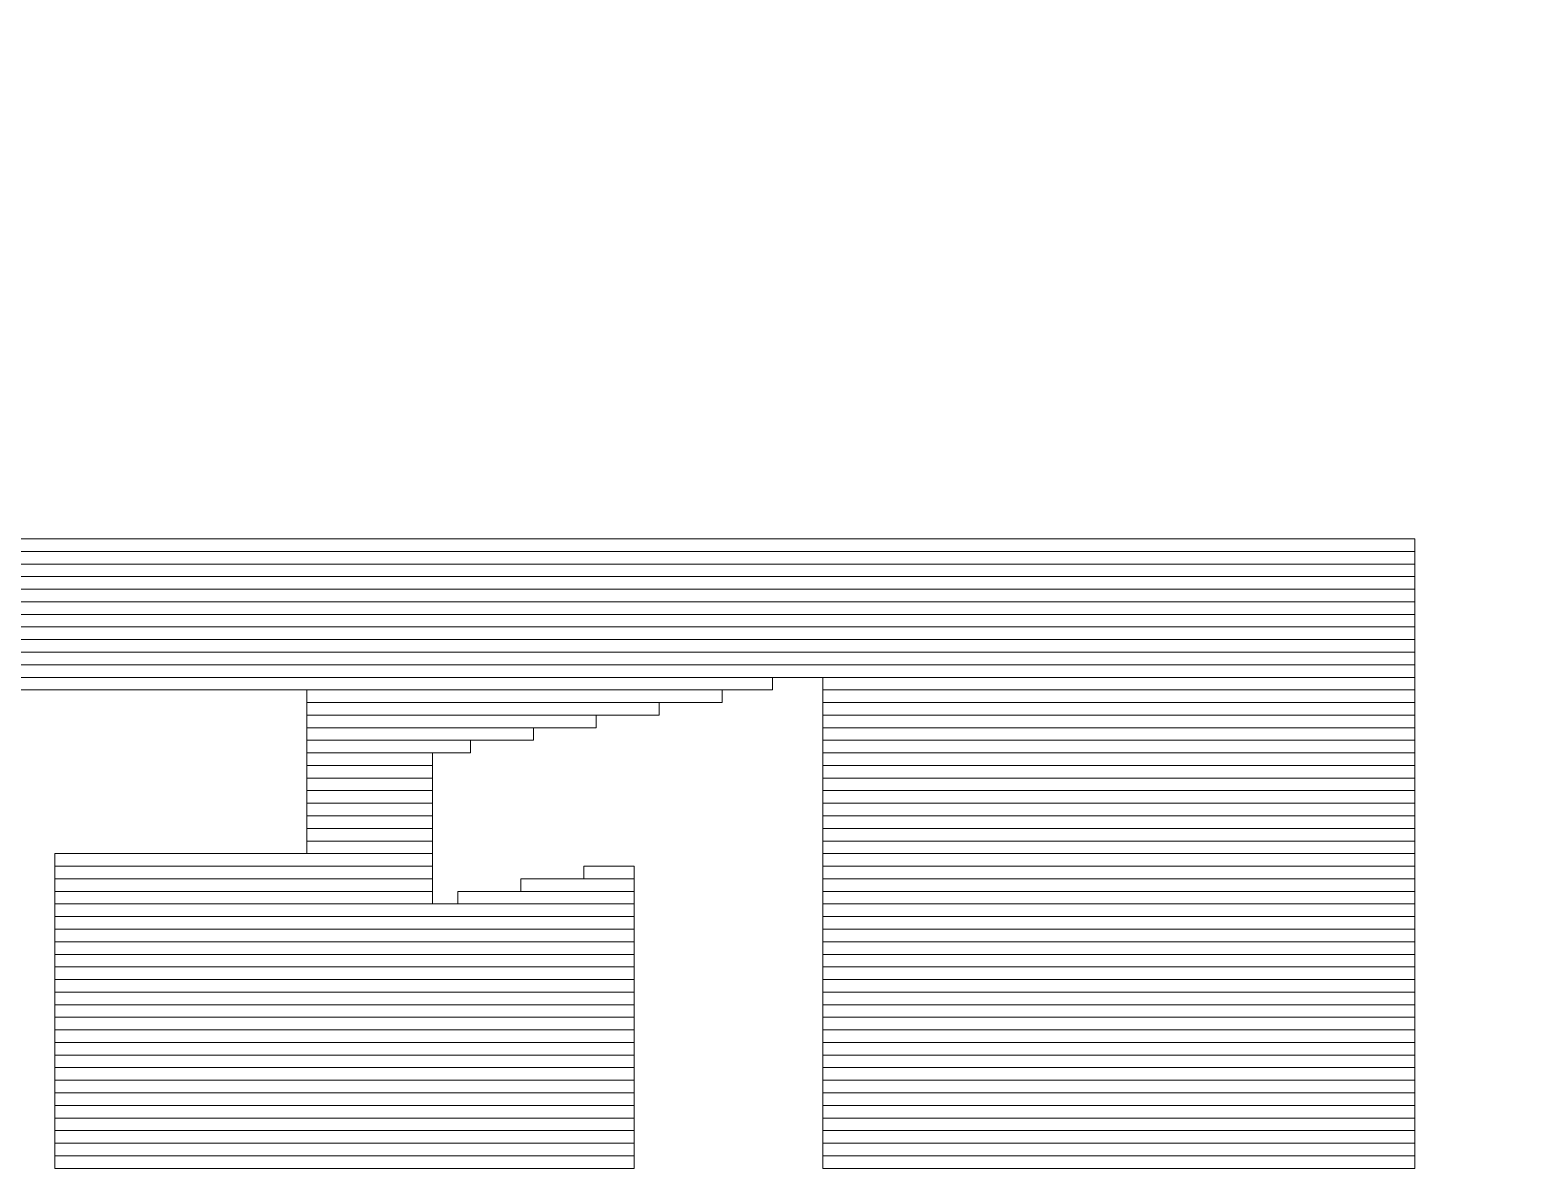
# Model space of a CAD drawing. Header units: millimetres. Extents: x -90 to 99, y -65 to 67.
# Drawn here: x 67.661 to 70.68, y -32.738 to -30.454 of the extents above; entities that cross this region are included whole.
import ezdxf

# ---------------------------------------------------------------- set-up
doc = ezdxf.new("R2010")
doc.units = ezdxf.units.MM
doc.header["$MEASUREMENT"] = 0
doc.layers.add('BG_OUTLINE', color=7, linetype='Continuous')
doc.layers.add('MA_PEN3', color=7, linetype='Continuous')

msp = doc.modelspace()

# ---------------------------------------------------------------- linework, layer by layer
at = {"layer": 'BG_OUTLINE', "color": 3, "lineweight": 9}
msp.add_open_spline([(-71.7269, -61.8795), (-71.7269, -61.8795), (-71.7343, 42.2681), (-71.7343, 42.2681), (-71.7343, 42.2681), (-71.7348, 43.0066), (-71.4419, 43.715), (-70.92, 44.2375), (-70.92, 44.2375), (-70.3982, 44.76), (-69.6866, 45.0538), (-68.9482, 45.0543), (-68.9482, 45.0543), (-68.9482, 45.0543), (75.2046, 45.0543), (75.2046, 45.0543), (75.2046, 45.0543), (76.8319, 45.0552), (78.1763, 43.7805), (78.2661, 42.1556), (78.2661, 42.1556), (78.2661, 42.1556), (78.2661, 31.2814), (78.2661, 31.2814), (78.2661, 31.2814), (78.2661, 31.2814), (72.2646, 31.2814), (72.2646, 31.2814), (72.2646, 31.2814), (72.2646, 31.2814), (72.2646, 26.9814), (72.2646, 26.9814), (72.2646, 26.9814), (72.2646, 26.9814), (78.2661, 26.9814), (78.2661, 26.9814), (78.2661, 26.9814), (78.2661, 26.9814), (78.2661, 18.6553), (78.2661, 18.6553), (78.2661, 18.6553), (78.2661, 18.6553), (72.2496, 18.6553), (72.2496, 18.6553), (72.2496, 18.6553), (72.2496, 18.6553), (72.2496, 14.3553), (72.2496, 14.3553), (72.2496, 14.3553), (72.2496, 14.3553), (78.2661, 14.3553), (78.2661, 14.3553), (78.2661, 14.3553), (78.2661, 14.3553), (78.2661, 9.255), (78.2661, 9.255), (78.2661, 9.255), (78.2661, 9.255), (72.2648, 9.255), (72.2648, 9.255), (72.2648, 9.255), (72.2648, 9.255), (72.2648, 4.955), (72.2648, 4.955), (72.2648, 4.955), (72.2648, 4.955), (78.2661, 4.955), (78.2661, 4.955), (78.2661, 4.955), (78.2661, 4.955), (78.2661, -3.3762), (78.2661, -3.3762), (78.2661, -3.3762), (78.2661, -3.3762), (72.2445, -3.3762), (72.2445, -3.3762), (72.2445, -3.3762), (72.2445, -3.3762), (72.2445, -7.6762), (72.2445, -7.6762), (72.2445, -7.6762), (72.2445, -7.6762), (78.2661, -7.6762), (78.2661, -7.6762), (78.2661, -7.6762), (78.2661, -7.6762), (78.2661, -12.7615), (78.2661, -12.7615), (78.2661, -12.7615), (78.2661, -12.7615), (72.2651, -12.7615), (72.2651, -12.7615), (72.2651, -12.7615), (72.2651, -12.7615), (72.2651, -17.0615), (72.2651, -17.0615), (72.2651, -17.0615), (72.2651, -17.0615), (78.2661, -17.0615), (78.2661, -17.0615), (78.2661, -17.0615), (78.2661, -17.0615), (78.2661, -25.4097), (78.2661, -25.4097), (78.2661, -25.4097), (78.2661, -25.4097), (72.2656, -25.4097), (72.2656, -25.4097), (72.2656, -25.4097), (72.2656, -25.4097), (72.2656, -29.7097), (72.2656, -29.7097), (72.2656, -29.7097), (72.2656, -29.7097), (78.2661, -29.7097), (78.2661, -29.7097), (78.2661, -29.7097), (78.2661, -29.7097), (78.2661, -34.793), (78.2661, -34.793), (78.2661, -34.793), (78.2661, -34.793), (72.2679, -34.793), (72.2679, -34.793), (72.2679, -34.793), (72.2679, -34.793), (72.2679, -39.0929), (72.2679, -39.0929), (72.2679, -39.0929), (72.2679, -39.0929), (78.2661, -39.0929), (78.2661, -39.0929), (78.2661, -39.0929), (78.2661, -39.0929), (78.2661, -47.4269), (78.2661, -47.4269), (78.2661, -47.4269), (78.2661, -47.4269), (72.2679, -47.4269), (72.2679, -47.4269), (72.2679, -47.4269), (72.2679, -47.4269), (72.2679, -51.7269), (72.2679, -51.7269), (72.2679, -51.7269), (72.2679, -51.7269), (78.2661, -51.7269), (78.2661, -51.7269), (78.2661, -51.7269), (78.2661, -51.7269), (78.2661, -51.8138), (78.2661, -51.8138), (78.2661, -51.8138), (78.2661, -51.8138), (78.2656, -61.8468), (78.2656, -61.8468), (78.2656, -61.8468), (78.2661, -62.6669), (77.9407, -63.4536), (77.3612, -64.0339), (77.3612, -64.0339), (76.7817, -64.6142), (75.9915, -64.9405), (75.1713, -64.941), (75.1713, -64.941), (75.1713, -64.941), (-68.6609, -64.9456), (-68.6609, -64.9456), (-68.6609, -64.9456), (-69.4735, -64.9461), (-70.2531, -64.6237), (-70.8281, -64.0495), (-70.8281, -64.0495), (-71.4031, -63.4752), (-71.7264, -62.6922), (-71.7269, -61.8795)], degree=3, knots=[0, 0, 0, 0, 0.022727, 0.022727, 0.022727, 0.022727, 0.045455, 0.045455, 0.045455, 0.045455, 0.068182, 0.068182, 0.068182, 0.068182, 0.090909, 0.090909, 0.090909, 0.090909, 0.113636, 0.113636, 0.113636, 0.113636, 0.136364, 0.136364, 0.136364, 0.136364, 0.159091, 0.159091, 0.159091, 0.159091, 0.181818, 0.181818, 0.181818, 0.181818, 0.204545, 0.204545, 0.204545, 0.204545, 0.227273, 0.227273, 0.227273, 0.227273, 0.25, 0.25, 0.25, 0.25, 0.272727, 0.272727, 0.272727, 0.272727, 0.295455, 0.295455, 0.295455, 0.295455, 0.318182, 0.318182, 0.318182, 0.318182, 0.340909, 0.340909, 0.340909, 0.340909, 0.363636, 0.363636, 0.363636, 0.363636, 0.386364, 0.386364, 0.386364, 0.386364, 0.409091, 0.409091, 0.409091, 0.409091, 0.431818, 0.431818, 0.431818, 0.431818, 0.454545, 0.454545, 0.454545, 0.454545, 0.477273, 0.477273, 0.477273, 0.477273, 0.5, 0.5, 0.5, 0.5, 0.522727, 0.522727, 0.522727, 0.522727, 0.545455, 0.545455, 0.545455, 0.545455, 0.568182, 0.568182, 0.568182, 0.568182, 0.590909, 0.590909, 0.590909, 0.590909, 0.613636, 0.613636, 0.613636, 0.613636, 0.636364, 0.636364, 0.636364, 0.636364, 0.659091, 0.659091, 0.659091, 0.659091, 0.681818, 0.681818, 0.681818, 0.681818, 0.704545, 0.704545, 0.704545, 0.704545, 0.727273, 0.727273, 0.727273, 0.727273, 0.75, 0.75, 0.75, 0.75, 0.772727, 0.772727, 0.772727, 0.772727, 0.795455, 0.795455, 0.795455, 0.795455, 0.818182, 0.818182, 0.818182, 0.818182, 0.840909, 0.840909, 0.840909, 0.840909, 0.863636, 0.863636, 0.863636, 0.863636, 0.886364, 0.886364, 0.886364, 0.886364, 0.909091, 0.909091, 0.909091, 0.909091, 0.931818, 0.931818, 0.931818, 0.931818, 0.954545, 0.954545, 0.954545, 0.954545, 0.977273, 0.977273, 0.977273, 0.977273, 1, 1, 1, 1], dxfattribs=at)
at = {"layer": 'MA_PEN3', "color": 5, "lineweight": 9}
for points in [[(62.7586, -31.5065), (62.7586, -31.5065), (62.7586, -31.4811), (62.7586, -31.4811), (62.7586, -31.4811), (62.7586, -31.4811), (70.4548, -31.4811), (70.4548, -31.4811), (70.4548, -31.4811), (70.4548, -31.4811), (70.4548, -31.5065), (70.4548, -31.5065), (70.4548, -31.5065), (70.4548, -31.5065), (62.7586, -31.5065), (62.7586, -31.5065)], [(62.7586, -31.5319), (62.7586, -31.5319), (62.7586, -31.5065), (62.7586, -31.5065), (62.7586, -31.5065), (62.7586, -31.5065), (70.4548, -31.5065), (70.4548, -31.5065), (70.4548, -31.5065), (70.4548, -31.5065), (70.4548, -31.5319), (70.4548, -31.5319), (70.4548, -31.5319), (70.4548, -31.5319), (62.7586, -31.5319), (62.7586, -31.5319)], [(62.7586, -31.5573), (62.7586, -31.5573), (62.7586, -31.5319), (62.7586, -31.5319), (62.7586, -31.5319), (62.7586, -31.5319), (70.4548, -31.5319), (70.4548, -31.5319), (70.4548, -31.5319), (70.4548, -31.5319), (70.4548, -31.5573), (70.4548, -31.5573), (70.4548, -31.5573), (70.4548, -31.5573), (62.7586, -31.5573), (62.7586, -31.5573)], [(62.7586, -31.5827), (62.7586, -31.5827), (62.7586, -31.5573), (62.7586, -31.5573), (62.7586, -31.5573), (62.7586, -31.5573), (70.4548, -31.5573), (70.4548, -31.5573), (70.4548, -31.5573), (70.4548, -31.5573), (70.4548, -31.5827), (70.4548, -31.5827), (70.4548, -31.5827), (70.4548, -31.5827), (62.7586, -31.5827), (62.7586, -31.5827)], [(62.7586, -31.6081), (62.7586, -31.6081), (62.7586, -31.5827), (62.7586, -31.5827), (62.7586, -31.5827), (62.7586, -31.5827), (70.4548, -31.5827), (70.4548, -31.5827), (70.4548, -31.5827), (70.4548, -31.5827), (70.4548, -31.6081), (70.4548, -31.6081), (70.4548, -31.6081), (70.4548, -31.6081), (62.7586, -31.6081), (62.7586, -31.6081)], [(62.7586, -31.6335), (62.7586, -31.6335), (62.7586, -31.6081), (62.7586, -31.6081), (62.7586, -31.6081), (62.7586, -31.6081), (70.4548, -31.6081), (70.4548, -31.6081), (70.4548, -31.6081), (70.4548, -31.6081), (70.4548, -31.6335), (70.4548, -31.6335), (70.4548, -31.6335), (70.4548, -31.6335), (62.7586, -31.6335), (62.7586, -31.6335)], [(62.7586, -31.6589), (62.7586, -31.6589), (62.7586, -31.6335), (62.7586, -31.6335), (62.7586, -31.6335), (62.7586, -31.6335), (70.4548, -31.6335), (70.4548, -31.6335), (70.4548, -31.6335), (70.4548, -31.6335), (70.4548, -31.6589), (70.4548, -31.6589), (70.4548, -31.6589), (70.4548, -31.6589), (62.7586, -31.6589), (62.7586, -31.6589)], [(62.7586, -31.6843), (62.7586, -31.6843), (62.7586, -31.6589), (62.7586, -31.6589), (62.7586, -31.6589), (62.7586, -31.6589), (70.4548, -31.6589), (70.4548, -31.6589), (70.4548, -31.6589), (70.4548, -31.6589), (70.4548, -31.6843), (70.4548, -31.6843), (70.4548, -31.6843), (70.4548, -31.6843), (62.7586, -31.6843), (62.7586, -31.6843)], [(62.7586, -31.7097), (62.7586, -31.7097), (62.7586, -31.6843), (62.7586, -31.6843), (62.7586, -31.6843), (62.7586, -31.6843), (70.4548, -31.6843), (70.4548, -31.6843), (70.4548, -31.6843), (70.4548, -31.6843), (70.4548, -31.7097), (70.4548, -31.7097), (70.4548, -31.7097), (70.4548, -31.7097), (62.7586, -31.7097), (62.7586, -31.7097)], [(62.7586, -31.7351), (62.7586, -31.7351), (62.7586, -31.7097), (62.7586, -31.7097), (62.7586, -31.7097), (62.7586, -31.7097), (70.4548, -31.7097), (70.4548, -31.7097), (70.4548, -31.7097), (70.4548, -31.7097), (70.4548, -31.7351), (70.4548, -31.7351), (70.4548, -31.7351), (70.4548, -31.7351), (62.7586, -31.7351), (62.7586, -31.7351)], [(62.7586, -31.7605), (62.7586, -31.7605), (62.7586, -31.7351), (62.7586, -31.7351), (62.7586, -31.7351), (62.7586, -31.7351), (70.4548, -31.7351), (70.4548, -31.7351), (70.4548, -31.7351), (70.4548, -31.7351), (70.4548, -31.7605), (70.4548, -31.7605), (70.4548, -31.7605), (70.4548, -31.7605), (62.7586, -31.7605), (62.7586, -31.7605)], [(64.3334, -31.7859), (64.3334, -31.7859), (64.3334, -31.7605), (64.3334, -31.7605), (64.3334, -31.7605), (64.3334, -31.7605), (69.1594, -31.7605), (69.1594, -31.7605), (69.1594, -31.7605), (69.1594, -31.7605), (69.1594, -31.7859), (69.1594, -31.7859), (69.1594, -31.7859), (69.1594, -31.7859), (64.3334, -31.7859), (64.3334, -31.7859)], [(69.2609, -31.7859), (69.2609, -31.7859), (69.2609, -31.7605), (69.2609, -31.7605), (69.2609, -31.7605), (69.2609, -31.7605), (70.4548, -31.7605), (70.4548, -31.7605), (70.4548, -31.7605), (70.4548, -31.7605), (70.4548, -31.7859), (70.4548, -31.7859), (70.4548, -31.7859), (70.4548, -31.7859), (69.2609, -31.7859), (69.2609, -31.7859)], [(68.2196, -31.8113), (68.2196, -31.8113), (68.2196, -31.7859), (68.2196, -31.7859), (68.2196, -31.7859), (68.2196, -31.7859), (69.0578, -31.7859), (69.0578, -31.7859), (69.0578, -31.7859), (69.0578, -31.7859), (69.0578, -31.8113), (69.0578, -31.8113), (69.0578, -31.8113), (69.0578, -31.8113), (68.2196, -31.8113), (68.2196, -31.8113)], [(68.2196, -31.8367), (68.2196, -31.8367), (68.2196, -31.8113), (68.2196, -31.8113), (68.2196, -31.8113), (68.2196, -31.8113), (68.9308, -31.8113), (68.9308, -31.8113), (68.9308, -31.8113), (68.9308, -31.8113), (68.9308, -31.8367), (68.9308, -31.8367), (68.9308, -31.8367), (68.9308, -31.8367), (68.2196, -31.8367), (68.2196, -31.8367)], [(69.2609, -31.8113), (69.2609, -31.8113), (69.2609, -31.7859), (69.2609, -31.7859), (69.2609, -31.7859), (69.2609, -31.7859), (70.4548, -31.7859), (70.4548, -31.7859), (70.4548, -31.7859), (70.4548, -31.7859), (70.4548, -31.8113), (70.4548, -31.8113), (70.4548, -31.8113), (70.4548, -31.8113), (69.2609, -31.8113), (69.2609, -31.8113)], [(69.2609, -31.8367), (69.2609, -31.8367), (69.2609, -31.8113), (69.2609, -31.8113), (69.2609, -31.8113), (69.2609, -31.8113), (70.4548, -31.8113), (70.4548, -31.8113), (70.4548, -31.8113), (70.4548, -31.8113), (70.4548, -31.8367), (70.4548, -31.8367), (70.4548, -31.8367), (70.4548, -31.8367), (69.2609, -31.8367), (69.2609, -31.8367)], [(68.2196, -31.8621), (68.2196, -31.8621), (68.2196, -31.8367), (68.2196, -31.8367), (68.2196, -31.8367), (68.2196, -31.8367), (68.8037, -31.8367), (68.8037, -31.8367), (68.8037, -31.8367), (68.8037, -31.8367), (68.8037, -31.8621), (68.8037, -31.8621), (68.8037, -31.8621), (68.8037, -31.8621), (68.2196, -31.8621), (68.2196, -31.8621)], [(69.2609, -31.8621), (69.2609, -31.8621), (69.2609, -31.8367), (69.2609, -31.8367), (69.2609, -31.8367), (69.2609, -31.8367), (70.4548, -31.8367), (70.4548, -31.8367), (70.4548, -31.8367), (70.4548, -31.8367), (70.4548, -31.8621), (70.4548, -31.8621), (70.4548, -31.8621), (70.4548, -31.8621), (69.2609, -31.8621), (69.2609, -31.8621)], [(68.2196, -31.8875), (68.2196, -31.8875), (68.2196, -31.8621), (68.2196, -31.8621), (68.2196, -31.8621), (68.2196, -31.8621), (68.6768, -31.8621), (68.6768, -31.8621), (68.6768, -31.8621), (68.6768, -31.8621), (68.6768, -31.8875), (68.6768, -31.8875), (68.6768, -31.8875), (68.6768, -31.8875), (68.2196, -31.8875), (68.2196, -31.8875)], [(69.2609, -31.8875), (69.2609, -31.8875), (69.2609, -31.8621), (69.2609, -31.8621), (69.2609, -31.8621), (69.2609, -31.8621), (70.4548, -31.8621), (70.4548, -31.8621), (70.4548, -31.8621), (70.4548, -31.8621), (70.4548, -31.8875), (70.4548, -31.8875), (70.4548, -31.8875), (70.4548, -31.8875), (69.2609, -31.8875), (69.2609, -31.8875)], [(68.2196, -31.9129), (68.2196, -31.9129), (68.2196, -31.8875), (68.2196, -31.8875), (68.2196, -31.8875), (68.2196, -31.8875), (68.5498, -31.8875), (68.5498, -31.8875), (68.5498, -31.8875), (68.5498, -31.8875), (68.5498, -31.9129), (68.5498, -31.9129), (68.5498, -31.9129), (68.5498, -31.9129), (68.2196, -31.9129), (68.2196, -31.9129)], [(69.2609, -31.9129), (69.2609, -31.9129), (69.2609, -31.8875), (69.2609, -31.8875), (69.2609, -31.8875), (69.2609, -31.8875), (70.4548, -31.8875), (70.4548, -31.8875), (70.4548, -31.8875), (70.4548, -31.8875), (70.4548, -31.9129), (70.4548, -31.9129), (70.4548, -31.9129), (70.4548, -31.9129), (69.2609, -31.9129), (69.2609, -31.9129)], [(68.2196, -31.9383), (68.2196, -31.9383), (68.2196, -31.9129), (68.2196, -31.9129), (68.2196, -31.9129), (68.2196, -31.9129), (68.4736, -31.9129), (68.4736, -31.9129), (68.4736, -31.9129), (68.4736, -31.9129), (68.4736, -31.9383), (68.4736, -31.9383), (68.4736, -31.9383), (68.4736, -31.9383), (68.2196, -31.9383), (68.2196, -31.9383)], [(69.2609, -31.9383), (69.2609, -31.9383), (69.2609, -31.9129), (69.2609, -31.9129), (69.2609, -31.9129), (69.2609, -31.9129), (70.4548, -31.9129), (70.4548, -31.9129), (70.4548, -31.9129), (70.4548, -31.9129), (70.4548, -31.9383), (70.4548, -31.9383), (70.4548, -31.9383), (70.4548, -31.9383), (69.2609, -31.9383), (69.2609, -31.9383)], [(68.2196, -31.9637), (68.2196, -31.9637), (68.2196, -31.9383), (68.2196, -31.9383), (68.2196, -31.9383), (68.2196, -31.9383), (68.4736, -31.9383), (68.4736, -31.9383), (68.4736, -31.9383), (68.4736, -31.9383), (68.4736, -31.9637), (68.4736, -31.9637), (68.4736, -31.9637), (68.4736, -31.9637), (68.2196, -31.9637), (68.2196, -31.9637)], [(68.2196, -31.9891), (68.2196, -31.9891), (68.2196, -31.9637), (68.2196, -31.9637), (68.2196, -31.9637), (68.2196, -31.9637), (68.4736, -31.9637), (68.4736, -31.9637), (68.4736, -31.9637), (68.4736, -31.9637), (68.4736, -31.9891), (68.4736, -31.9891), (68.4736, -31.9891), (68.4736, -31.9891), (68.2196, -31.9891), (68.2196, -31.9891)], [(69.2609, -31.9637), (69.2609, -31.9637), (69.2609, -31.9383), (69.2609, -31.9383), (69.2609, -31.9383), (69.2609, -31.9383), (70.4548, -31.9383), (70.4548, -31.9383), (70.4548, -31.9383), (70.4548, -31.9383), (70.4548, -31.9637), (70.4548, -31.9637), (70.4548, -31.9637), (70.4548, -31.9637), (69.2609, -31.9637), (69.2609, -31.9637)], [(69.2609, -31.9891), (69.2609, -31.9891), (69.2609, -31.9637), (69.2609, -31.9637), (69.2609, -31.9637), (69.2609, -31.9637), (70.4548, -31.9637), (70.4548, -31.9637), (70.4548, -31.9637), (70.4548, -31.9637), (70.4548, -31.9891), (70.4548, -31.9891), (70.4548, -31.9891), (70.4548, -31.9891), (69.2609, -31.9891), (69.2609, -31.9891)], [(68.2196, -32.0145), (68.2196, -32.0145), (68.2196, -31.9891), (68.2196, -31.9891), (68.2196, -31.9891), (68.2196, -31.9891), (68.4736, -31.9891), (68.4736, -31.9891), (68.4736, -31.9891), (68.4736, -31.9891), (68.4736, -32.0145), (68.4736, -32.0145), (68.4736, -32.0145), (68.4736, -32.0145), (68.2196, -32.0145), (68.2196, -32.0145)], [(69.2609, -32.0145), (69.2609, -32.0145), (69.2609, -31.9891), (69.2609, -31.9891), (69.2609, -31.9891), (69.2609, -31.9891), (70.4548, -31.9891), (70.4548, -31.9891), (70.4548, -31.9891), (70.4548, -31.9891), (70.4548, -32.0145), (70.4548, -32.0145), (70.4548, -32.0145), (70.4548, -32.0145), (69.2609, -32.0145), (69.2609, -32.0145)], [(68.2196, -32.0399), (68.2196, -32.0399), (68.2196, -32.0145), (68.2196, -32.0145), (68.2196, -32.0145), (68.2196, -32.0145), (68.4736, -32.0145), (68.4736, -32.0145), (68.4736, -32.0145), (68.4736, -32.0145), (68.4736, -32.0399), (68.4736, -32.0399), (68.4736, -32.0399), (68.4736, -32.0399), (68.2196, -32.0399), (68.2196, -32.0399)], [(69.2609, -32.0399), (69.2609, -32.0399), (69.2609, -32.0145), (69.2609, -32.0145), (69.2609, -32.0145), (69.2609, -32.0145), (70.4548, -32.0145), (70.4548, -32.0145), (70.4548, -32.0145), (70.4548, -32.0145), (70.4548, -32.0399), (70.4548, -32.0399), (70.4548, -32.0399), (70.4548, -32.0399), (69.2609, -32.0399), (69.2609, -32.0399)], [(68.2196, -32.0653), (68.2196, -32.0653), (68.2196, -32.0399), (68.2196, -32.0399), (68.2196, -32.0399), (68.2196, -32.0399), (68.4736, -32.0399), (68.4736, -32.0399), (68.4736, -32.0399), (68.4736, -32.0399), (68.4736, -32.0653), (68.4736, -32.0653), (68.4736, -32.0653), (68.4736, -32.0653), (68.2196, -32.0653), (68.2196, -32.0653)], [(69.2609, -32.0653), (69.2609, -32.0653), (69.2609, -32.0399), (69.2609, -32.0399), (69.2609, -32.0399), (69.2609, -32.0399), (70.4548, -32.0399), (70.4548, -32.0399), (70.4548, -32.0399), (70.4548, -32.0399), (70.4548, -32.0653), (70.4548, -32.0653), (70.4548, -32.0653), (70.4548, -32.0653), (69.2609, -32.0653), (69.2609, -32.0653)], [(68.2196, -32.0907), (68.2196, -32.0907), (68.2196, -32.0653), (68.2196, -32.0653), (68.2196, -32.0653), (68.2196, -32.0653), (68.4736, -32.0653), (68.4736, -32.0653), (68.4736, -32.0653), (68.4736, -32.0653), (68.4736, -32.0907), (68.4736, -32.0907), (68.4736, -32.0907), (68.4736, -32.0907), (68.2196, -32.0907), (68.2196, -32.0907)], [(69.2609, -32.0907), (69.2609, -32.0907), (69.2609, -32.0653), (69.2609, -32.0653), (69.2609, -32.0653), (69.2609, -32.0653), (70.4548, -32.0653), (70.4548, -32.0653), (70.4548, -32.0653), (70.4548, -32.0653), (70.4548, -32.0907), (70.4548, -32.0907), (70.4548, -32.0907), (70.4548, -32.0907), (69.2609, -32.0907), (69.2609, -32.0907)], [(68.2196, -32.1161), (68.2196, -32.1161), (68.2196, -32.0907), (68.2196, -32.0907), (68.2196, -32.0907), (68.2196, -32.0907), (68.4736, -32.0907), (68.4736, -32.0907), (68.4736, -32.0907), (68.4736, -32.0907), (68.4736, -32.1161), (68.4736, -32.1161), (68.4736, -32.1161), (68.4736, -32.1161), (68.2196, -32.1161), (68.2196, -32.1161)], [(69.2609, -32.1161), (69.2609, -32.1161), (69.2609, -32.0907), (69.2609, -32.0907), (69.2609, -32.0907), (69.2609, -32.0907), (70.4548, -32.0907), (70.4548, -32.0907), (70.4548, -32.0907), (70.4548, -32.0907), (70.4548, -32.1161), (70.4548, -32.1161), (70.4548, -32.1161), (70.4548, -32.1161), (69.2609, -32.1161), (69.2609, -32.1161)], [(67.7116, -32.1415), (67.7116, -32.1415), (67.7116, -32.1161), (67.7116, -32.1161), (67.7116, -32.1161), (67.7116, -32.1161), (68.4736, -32.1161), (68.4736, -32.1161), (68.4736, -32.1161), (68.4736, -32.1161), (68.4736, -32.1415), (68.4736, -32.1415), (68.4736, -32.1415), (68.4736, -32.1415), (67.7116, -32.1415), (67.7116, -32.1415)], [(67.7116, -32.1669), (67.7116, -32.1669), (67.7116, -32.1415), (67.7116, -32.1415), (67.7116, -32.1415), (67.7116, -32.1415), (68.4736, -32.1415), (68.4736, -32.1415), (68.4736, -32.1415), (68.4736, -32.1415), (68.4736, -32.1669), (68.4736, -32.1669), (68.4736, -32.1669), (68.4736, -32.1669), (67.7116, -32.1669), (67.7116, -32.1669)], [(68.7784, -32.1669), (68.7784, -32.1669), (68.7784, -32.1415), (68.7784, -32.1415), (68.7784, -32.1415), (68.7784, -32.1415), (68.8799, -32.1415), (68.8799, -32.1415), (68.8799, -32.1415), (68.8799, -32.1415), (68.8799, -32.1669), (68.8799, -32.1669), (68.8799, -32.1669), (68.8799, -32.1669), (68.7784, -32.1669), (68.7784, -32.1669)], [(69.2609, -32.1415), (69.2609, -32.1415), (69.2609, -32.1161), (69.2609, -32.1161), (69.2609, -32.1161), (69.2609, -32.1161), (70.4548, -32.1161), (70.4548, -32.1161), (70.4548, -32.1161), (70.4548, -32.1161), (70.4548, -32.1415), (70.4548, -32.1415), (70.4548, -32.1415), (70.4548, -32.1415), (69.2609, -32.1415), (69.2609, -32.1415)], [(69.2609, -32.1669), (69.2609, -32.1669), (69.2609, -32.1415), (69.2609, -32.1415), (69.2609, -32.1415), (69.2609, -32.1415), (70.4548, -32.1415), (70.4548, -32.1415), (70.4548, -32.1415), (70.4548, -32.1415), (70.4548, -32.1669), (70.4548, -32.1669), (70.4548, -32.1669), (70.4548, -32.1669), (69.2609, -32.1669), (69.2609, -32.1669)], [(67.7116, -32.1923), (67.7116, -32.1923), (67.7116, -32.1669), (67.7116, -32.1669), (67.7116, -32.1669), (67.7116, -32.1669), (68.4736, -32.1669), (68.4736, -32.1669), (68.4736, -32.1669), (68.4736, -32.1669), (68.4736, -32.1923), (68.4736, -32.1923), (68.4736, -32.1923), (68.4736, -32.1923), (67.7116, -32.1923), (67.7116, -32.1923)], [(68.6513, -32.1923), (68.6513, -32.1923), (68.6513, -32.1669), (68.6513, -32.1669), (68.6513, -32.1669), (68.6513, -32.1669), (68.8799, -32.1669), (68.8799, -32.1669), (68.8799, -32.1669), (68.8799, -32.1669), (68.8799, -32.1923), (68.8799, -32.1923), (68.8799, -32.1923), (68.8799, -32.1923), (68.6513, -32.1923), (68.6513, -32.1923)], [(69.2609, -32.1923), (69.2609, -32.1923), (69.2609, -32.1669), (69.2609, -32.1669), (69.2609, -32.1669), (69.2609, -32.1669), (70.4548, -32.1669), (70.4548, -32.1669), (70.4548, -32.1669), (70.4548, -32.1669), (70.4548, -32.1923), (70.4548, -32.1923), (70.4548, -32.1923), (70.4548, -32.1923), (69.2609, -32.1923), (69.2609, -32.1923)], [(67.7116, -32.2177), (67.7116, -32.2177), (67.7116, -32.1923), (67.7116, -32.1923), (67.7116, -32.1923), (67.7116, -32.1923), (68.4736, -32.1923), (68.4736, -32.1923), (68.4736, -32.1923), (68.4736, -32.1923), (68.4736, -32.2177), (68.4736, -32.2177), (68.4736, -32.2177), (68.4736, -32.2177), (67.7116, -32.2177), (67.7116, -32.2177)], [(68.5244, -32.2177), (68.5244, -32.2177), (68.5244, -32.1923), (68.5244, -32.1923), (68.5244, -32.1923), (68.5244, -32.1923), (68.8799, -32.1923), (68.8799, -32.1923), (68.8799, -32.1923), (68.8799, -32.1923), (68.8799, -32.2177), (68.8799, -32.2177), (68.8799, -32.2177), (68.8799, -32.2177), (68.5244, -32.2177), (68.5244, -32.2177)], [(69.2609, -32.2177), (69.2609, -32.2177), (69.2609, -32.1923), (69.2609, -32.1923), (69.2609, -32.1923), (69.2609, -32.1923), (70.4548, -32.1923), (70.4548, -32.1923), (70.4548, -32.1923), (70.4548, -32.1923), (70.4548, -32.2177), (70.4548, -32.2177), (70.4548, -32.2177), (70.4548, -32.2177), (69.2609, -32.2177), (69.2609, -32.2177)], [(67.7116, -32.2431), (67.7116, -32.2431), (67.7116, -32.2177), (67.7116, -32.2177), (67.7116, -32.2177), (67.7116, -32.2177), (68.8799, -32.2177), (68.8799, -32.2177), (68.8799, -32.2177), (68.8799, -32.2177), (68.8799, -32.2431), (68.8799, -32.2431), (68.8799, -32.2431), (68.8799, -32.2431), (67.7116, -32.2431), (67.7116, -32.2431)], [(69.2609, -32.2431), (69.2609, -32.2431), (69.2609, -32.2177), (69.2609, -32.2177), (69.2609, -32.2177), (69.2609, -32.2177), (70.4548, -32.2177), (70.4548, -32.2177), (70.4548, -32.2177), (70.4548, -32.2177), (70.4548, -32.2431), (70.4548, -32.2431), (70.4548, -32.2431), (70.4548, -32.2431), (69.2609, -32.2431), (69.2609, -32.2431)], [(67.7116, -32.2685), (67.7116, -32.2685), (67.7116, -32.2431), (67.7116, -32.2431), (67.7116, -32.2431), (67.7116, -32.2431), (68.8799, -32.2431), (68.8799, -32.2431), (68.8799, -32.2431), (68.8799, -32.2431), (68.8799, -32.2685), (68.8799, -32.2685), (68.8799, -32.2685), (68.8799, -32.2685), (67.7116, -32.2685), (67.7116, -32.2685)], [(69.2609, -32.2685), (69.2609, -32.2685), (69.2609, -32.2431), (69.2609, -32.2431), (69.2609, -32.2431), (69.2609, -32.2431), (70.4548, -32.2431), (70.4548, -32.2431), (70.4548, -32.2431), (70.4548, -32.2431), (70.4548, -32.2685), (70.4548, -32.2685), (70.4548, -32.2685), (70.4548, -32.2685), (69.2609, -32.2685), (69.2609, -32.2685)], [(67.7116, -32.2939), (67.7116, -32.2939), (67.7116, -32.2685), (67.7116, -32.2685), (67.7116, -32.2685), (67.7116, -32.2685), (68.8799, -32.2685), (68.8799, -32.2685), (68.8799, -32.2685), (68.8799, -32.2685), (68.8799, -32.2939), (68.8799, -32.2939), (68.8799, -32.2939), (68.8799, -32.2939), (67.7116, -32.2939), (67.7116, -32.2939)], [(67.7116, -32.3193), (67.7116, -32.3193), (67.7116, -32.2939), (67.7116, -32.2939), (67.7116, -32.2939), (67.7116, -32.2939), (68.8799, -32.2939), (68.8799, -32.2939), (68.8799, -32.2939), (68.8799, -32.2939), (68.8799, -32.3193), (68.8799, -32.3193), (68.8799, -32.3193), (68.8799, -32.3193), (67.7116, -32.3193), (67.7116, -32.3193)], [(69.2609, -32.2939), (69.2609, -32.2939), (69.2609, -32.2685), (69.2609, -32.2685), (69.2609, -32.2685), (69.2609, -32.2685), (70.4548, -32.2685), (70.4548, -32.2685), (70.4548, -32.2685), (70.4548, -32.2685), (70.4548, -32.2939), (70.4548, -32.2939), (70.4548, -32.2939), (70.4548, -32.2939), (69.2609, -32.2939), (69.2609, -32.2939)], [(69.2609, -32.3193), (69.2609, -32.3193), (69.2609, -32.2939), (69.2609, -32.2939), (69.2609, -32.2939), (69.2609, -32.2939), (70.4548, -32.2939), (70.4548, -32.2939), (70.4548, -32.2939), (70.4548, -32.2939), (70.4548, -32.3193), (70.4548, -32.3193), (70.4548, -32.3193), (70.4548, -32.3193), (69.2609, -32.3193), (69.2609, -32.3193)], [(67.7116, -32.3447), (67.7116, -32.3447), (67.7116, -32.3193), (67.7116, -32.3193), (67.7116, -32.3193), (67.7116, -32.3193), (68.8799, -32.3193), (68.8799, -32.3193), (68.8799, -32.3193), (68.8799, -32.3193), (68.8799, -32.3447), (68.8799, -32.3447), (68.8799, -32.3447), (68.8799, -32.3447), (67.7116, -32.3447), (67.7116, -32.3447)], [(69.2609, -32.3447), (69.2609, -32.3447), (69.2609, -32.3193), (69.2609, -32.3193), (69.2609, -32.3193), (69.2609, -32.3193), (70.4548, -32.3193), (70.4548, -32.3193), (70.4548, -32.3193), (70.4548, -32.3193), (70.4548, -32.3447), (70.4548, -32.3447), (70.4548, -32.3447), (70.4548, -32.3447), (69.2609, -32.3447), (69.2609, -32.3447)], [(67.7116, -32.3701), (67.7116, -32.3701), (67.7116, -32.3447), (67.7116, -32.3447), (67.7116, -32.3447), (67.7116, -32.3447), (68.8799, -32.3447), (68.8799, -32.3447), (68.8799, -32.3447), (68.8799, -32.3447), (68.8799, -32.3701), (68.8799, -32.3701), (68.8799, -32.3701), (68.8799, -32.3701), (67.7116, -32.3701), (67.7116, -32.3701)], [(69.2609, -32.3701), (69.2609, -32.3701), (69.2609, -32.3447), (69.2609, -32.3447), (69.2609, -32.3447), (69.2609, -32.3447), (70.4548, -32.3447), (70.4548, -32.3447), (70.4548, -32.3447), (70.4548, -32.3447), (70.4548, -32.3701), (70.4548, -32.3701), (70.4548, -32.3701), (70.4548, -32.3701), (69.2609, -32.3701), (69.2609, -32.3701)], [(67.7116, -32.3955), (67.7116, -32.3955), (67.7116, -32.3701), (67.7116, -32.3701), (67.7116, -32.3701), (67.7116, -32.3701), (68.8799, -32.3701), (68.8799, -32.3701), (68.8799, -32.3701), (68.8799, -32.3701), (68.8799, -32.3955), (68.8799, -32.3955), (68.8799, -32.3955), (68.8799, -32.3955), (67.7116, -32.3955), (67.7116, -32.3955)], [(69.2609, -32.3955), (69.2609, -32.3955), (69.2609, -32.3701), (69.2609, -32.3701), (69.2609, -32.3701), (69.2609, -32.3701), (70.4548, -32.3701), (70.4548, -32.3701), (70.4548, -32.3701), (70.4548, -32.3701), (70.4548, -32.3955), (70.4548, -32.3955), (70.4548, -32.3955), (70.4548, -32.3955), (69.2609, -32.3955), (69.2609, -32.3955)], [(67.7116, -32.4209), (67.7116, -32.4209), (67.7116, -32.3955), (67.7116, -32.3955), (67.7116, -32.3955), (67.7116, -32.3955), (68.8799, -32.3955), (68.8799, -32.3955), (68.8799, -32.3955), (68.8799, -32.3955), (68.8799, -32.4209), (68.8799, -32.4209), (68.8799, -32.4209), (68.8799, -32.4209), (67.7116, -32.4209), (67.7116, -32.4209)], [(69.2609, -32.4209), (69.2609, -32.4209), (69.2609, -32.3955), (69.2609, -32.3955), (69.2609, -32.3955), (69.2609, -32.3955), (70.4548, -32.3955), (70.4548, -32.3955), (70.4548, -32.3955), (70.4548, -32.3955), (70.4548, -32.4209), (70.4548, -32.4209), (70.4548, -32.4209), (70.4548, -32.4209), (69.2609, -32.4209), (69.2609, -32.4209)], [(67.7116, -32.4463), (67.7116, -32.4463), (67.7116, -32.4209), (67.7116, -32.4209), (67.7116, -32.4209), (67.7116, -32.4209), (68.8799, -32.4209), (68.8799, -32.4209), (68.8799, -32.4209), (68.8799, -32.4209), (68.8799, -32.4463), (68.8799, -32.4463), (68.8799, -32.4463), (68.8799, -32.4463), (67.7116, -32.4463), (67.7116, -32.4463)], [(67.7116, -32.4717), (67.7116, -32.4717), (67.7116, -32.4463), (67.7116, -32.4463), (67.7116, -32.4463), (67.7116, -32.4463), (68.8799, -32.4463), (68.8799, -32.4463), (68.8799, -32.4463), (68.8799, -32.4463), (68.8799, -32.4717), (68.8799, -32.4717), (68.8799, -32.4717), (68.8799, -32.4717), (67.7116, -32.4717), (67.7116, -32.4717)], [(69.2609, -32.4463), (69.2609, -32.4463), (69.2609, -32.4209), (69.2609, -32.4209), (69.2609, -32.4209), (69.2609, -32.4209), (70.4548, -32.4209), (70.4548, -32.4209), (70.4548, -32.4209), (70.4548, -32.4209), (70.4548, -32.4463), (70.4548, -32.4463), (70.4548, -32.4463), (70.4548, -32.4463), (69.2609, -32.4463), (69.2609, -32.4463)], [(69.2609, -32.4717), (69.2609, -32.4717), (69.2609, -32.4463), (69.2609, -32.4463), (69.2609, -32.4463), (69.2609, -32.4463), (70.4548, -32.4463), (70.4548, -32.4463), (70.4548, -32.4463), (70.4548, -32.4463), (70.4548, -32.4717), (70.4548, -32.4717), (70.4548, -32.4717), (70.4548, -32.4717), (69.2609, -32.4717), (69.2609, -32.4717)], [(67.7116, -32.4971), (67.7116, -32.4971), (67.7116, -32.4717), (67.7116, -32.4717), (67.7116, -32.4717), (67.7116, -32.4717), (68.8799, -32.4717), (68.8799, -32.4717), (68.8799, -32.4717), (68.8799, -32.4717), (68.8799, -32.4971), (68.8799, -32.4971), (68.8799, -32.4971), (68.8799, -32.4971), (67.7116, -32.4971), (67.7116, -32.4971)], [(69.2609, -32.4971), (69.2609, -32.4971), (69.2609, -32.4717), (69.2609, -32.4717), (69.2609, -32.4717), (69.2609, -32.4717), (70.4548, -32.4717), (70.4548, -32.4717), (70.4548, -32.4717), (70.4548, -32.4717), (70.4548, -32.4971), (70.4548, -32.4971), (70.4548, -32.4971), (70.4548, -32.4971), (69.2609, -32.4971), (69.2609, -32.4971)], [(67.7116, -32.5225), (67.7116, -32.5225), (67.7116, -32.4971), (67.7116, -32.4971), (67.7116, -32.4971), (67.7116, -32.4971), (68.8799, -32.4971), (68.8799, -32.4971), (68.8799, -32.4971), (68.8799, -32.4971), (68.8799, -32.5225), (68.8799, -32.5225), (68.8799, -32.5225), (68.8799, -32.5225), (67.7116, -32.5225), (67.7116, -32.5225)], [(69.2609, -32.5225), (69.2609, -32.5225), (69.2609, -32.4971), (69.2609, -32.4971), (69.2609, -32.4971), (69.2609, -32.4971), (70.4548, -32.4971), (70.4548, -32.4971), (70.4548, -32.4971), (70.4548, -32.4971), (70.4548, -32.5225), (70.4548, -32.5225), (70.4548, -32.5225), (70.4548, -32.5225), (69.2609, -32.5225), (69.2609, -32.5225)], [(67.7116, -32.5479), (67.7116, -32.5479), (67.7116, -32.5225), (67.7116, -32.5225), (67.7116, -32.5225), (67.7116, -32.5225), (68.8799, -32.5225), (68.8799, -32.5225), (68.8799, -32.5225), (68.8799, -32.5225), (68.8799, -32.5479), (68.8799, -32.5479), (68.8799, -32.5479), (68.8799, -32.5479), (67.7116, -32.5479), (67.7116, -32.5479)], [(69.2609, -32.5479), (69.2609, -32.5479), (69.2609, -32.5225), (69.2609, -32.5225), (69.2609, -32.5225), (69.2609, -32.5225), (70.4548, -32.5225), (70.4548, -32.5225), (70.4548, -32.5225), (70.4548, -32.5225), (70.4548, -32.5479), (70.4548, -32.5479), (70.4548, -32.5479), (70.4548, -32.5479), (69.2609, -32.5479), (69.2609, -32.5479)], [(67.7116, -32.5733), (67.7116, -32.5733), (67.7116, -32.5479), (67.7116, -32.5479), (67.7116, -32.5479), (67.7116, -32.5479), (68.8799, -32.5479), (68.8799, -32.5479), (68.8799, -32.5479), (68.8799, -32.5479), (68.8799, -32.5733), (68.8799, -32.5733), (68.8799, -32.5733), (68.8799, -32.5733), (67.7116, -32.5733), (67.7116, -32.5733)], [(69.2609, -32.5733), (69.2609, -32.5733), (69.2609, -32.5479), (69.2609, -32.5479), (69.2609, -32.5479), (69.2609, -32.5479), (70.4548, -32.5479), (70.4548, -32.5479), (70.4548, -32.5479), (70.4548, -32.5479), (70.4548, -32.5733), (70.4548, -32.5733), (70.4548, -32.5733), (70.4548, -32.5733), (69.2609, -32.5733), (69.2609, -32.5733)], [(67.7116, -32.5987), (67.7116, -32.5987), (67.7116, -32.5733), (67.7116, -32.5733), (67.7116, -32.5733), (67.7116, -32.5733), (68.8799, -32.5733), (68.8799, -32.5733), (68.8799, -32.5733), (68.8799, -32.5733), (68.8799, -32.5987), (68.8799, -32.5987), (68.8799, -32.5987), (68.8799, -32.5987), (67.7116, -32.5987), (67.7116, -32.5987)], [(69.2609, -32.5987), (69.2609, -32.5987), (69.2609, -32.5733), (69.2609, -32.5733), (69.2609, -32.5733), (69.2609, -32.5733), (70.4548, -32.5733), (70.4548, -32.5733), (70.4548, -32.5733), (70.4548, -32.5733), (70.4548, -32.5987), (70.4548, -32.5987), (70.4548, -32.5987), (70.4548, -32.5987), (69.2609, -32.5987), (69.2609, -32.5987)], [(67.7116, -32.6241), (67.7116, -32.6241), (67.7116, -32.5987), (67.7116, -32.5987), (67.7116, -32.5987), (67.7116, -32.5987), (68.8799, -32.5987), (68.8799, -32.5987), (68.8799, -32.5987), (68.8799, -32.5987), (68.8799, -32.6241), (68.8799, -32.6241), (68.8799, -32.6241), (68.8799, -32.6241), (67.7116, -32.6241), (67.7116, -32.6241)], [(67.7116, -32.6495), (67.7116, -32.6495), (67.7116, -32.6241), (67.7116, -32.6241), (67.7116, -32.6241), (67.7116, -32.6241), (68.8799, -32.6241), (68.8799, -32.6241), (68.8799, -32.6241), (68.8799, -32.6241), (68.8799, -32.6495), (68.8799, -32.6495), (68.8799, -32.6495), (68.8799, -32.6495), (67.7116, -32.6495), (67.7116, -32.6495)], [(69.2609, -32.6241), (69.2609, -32.6241), (69.2609, -32.5987), (69.2609, -32.5987), (69.2609, -32.5987), (69.2609, -32.5987), (70.4548, -32.5987), (70.4548, -32.5987), (70.4548, -32.5987), (70.4548, -32.5987), (70.4548, -32.6241), (70.4548, -32.6241), (70.4548, -32.6241), (70.4548, -32.6241), (69.2609, -32.6241), (69.2609, -32.6241)], [(69.2609, -32.6495), (69.2609, -32.6495), (69.2609, -32.6241), (69.2609, -32.6241), (69.2609, -32.6241), (69.2609, -32.6241), (70.4548, -32.6241), (70.4548, -32.6241), (70.4548, -32.6241), (70.4548, -32.6241), (70.4548, -32.6495), (70.4548, -32.6495), (70.4548, -32.6495), (70.4548, -32.6495), (69.2609, -32.6495), (69.2609, -32.6495)], [(67.7116, -32.6749), (67.7116, -32.6749), (67.7116, -32.6495), (67.7116, -32.6495), (67.7116, -32.6495), (67.7116, -32.6495), (68.8799, -32.6495), (68.8799, -32.6495), (68.8799, -32.6495), (68.8799, -32.6495), (68.8799, -32.6749), (68.8799, -32.6749), (68.8799, -32.6749), (68.8799, -32.6749), (67.7116, -32.6749), (67.7116, -32.6749)], [(69.2609, -32.6749), (69.2609, -32.6749), (69.2609, -32.6495), (69.2609, -32.6495), (69.2609, -32.6495), (69.2609, -32.6495), (70.4548, -32.6495), (70.4548, -32.6495), (70.4548, -32.6495), (70.4548, -32.6495), (70.4548, -32.6749), (70.4548, -32.6749), (70.4548, -32.6749), (70.4548, -32.6749), (69.2609, -32.6749), (69.2609, -32.6749)], [(67.7116, -32.7003), (67.7116, -32.7003), (67.7116, -32.6749), (67.7116, -32.6749), (67.7116, -32.6749), (67.7116, -32.6749), (68.8799, -32.6749), (68.8799, -32.6749), (68.8799, -32.6749), (68.8799, -32.6749), (68.8799, -32.7003), (68.8799, -32.7003), (68.8799, -32.7003), (68.8799, -32.7003), (67.7116, -32.7003), (67.7116, -32.7003)], [(69.2609, -32.7003), (69.2609, -32.7003), (69.2609, -32.6749), (69.2609, -32.6749), (69.2609, -32.6749), (69.2609, -32.6749), (70.4548, -32.6749), (70.4548, -32.6749), (70.4548, -32.6749), (70.4548, -32.6749), (70.4548, -32.7003), (70.4548, -32.7003), (70.4548, -32.7003), (70.4548, -32.7003), (69.2609, -32.7003), (69.2609, -32.7003)], [(67.7116, -32.7257), (67.7116, -32.7257), (67.7116, -32.7003), (67.7116, -32.7003), (67.7116, -32.7003), (67.7116, -32.7003), (68.8799, -32.7003), (68.8799, -32.7003), (68.8799, -32.7003), (68.8799, -32.7003), (68.8799, -32.7257), (68.8799, -32.7257), (68.8799, -32.7257), (68.8799, -32.7257), (67.7116, -32.7257), (67.7116, -32.7257)], [(69.2609, -32.7257), (69.2609, -32.7257), (69.2609, -32.7003), (69.2609, -32.7003), (69.2609, -32.7003), (69.2609, -32.7003), (70.4548, -32.7003), (70.4548, -32.7003), (70.4548, -32.7003), (70.4548, -32.7003), (70.4548, -32.7257), (70.4548, -32.7257), (70.4548, -32.7257), (70.4548, -32.7257), (69.2609, -32.7257), (69.2609, -32.7257)], [(67.7116, -32.7511), (67.7116, -32.7511), (67.7116, -32.7257), (67.7116, -32.7257), (67.7116, -32.7257), (67.7116, -32.7257), (68.8799, -32.7257), (68.8799, -32.7257), (68.8799, -32.7257), (68.8799, -32.7257), (68.8799, -32.7511), (68.8799, -32.7511), (68.8799, -32.7511), (68.8799, -32.7511), (67.7116, -32.7511), (67.7116, -32.7511)], [(69.2609, -32.7511), (69.2609, -32.7511), (69.2609, -32.7257), (69.2609, -32.7257), (69.2609, -32.7257), (69.2609, -32.7257), (70.4548, -32.7257), (70.4548, -32.7257), (70.4548, -32.7257), (70.4548, -32.7257), (70.4548, -32.7511), (70.4548, -32.7511), (70.4548, -32.7511), (70.4548, -32.7511), (69.2609, -32.7511), (69.2609, -32.7511)]]:
    msp.add_open_spline(points, degree=3, knots=[0, 0, 0, 0, 0.25, 0.25, 0.25, 0.25, 0.5, 0.5, 0.5, 0.5, 0.75, 0.75, 0.75, 0.75, 1, 1, 1, 1], dxfattribs=at)

doc.saveas('drawing.dxf')
